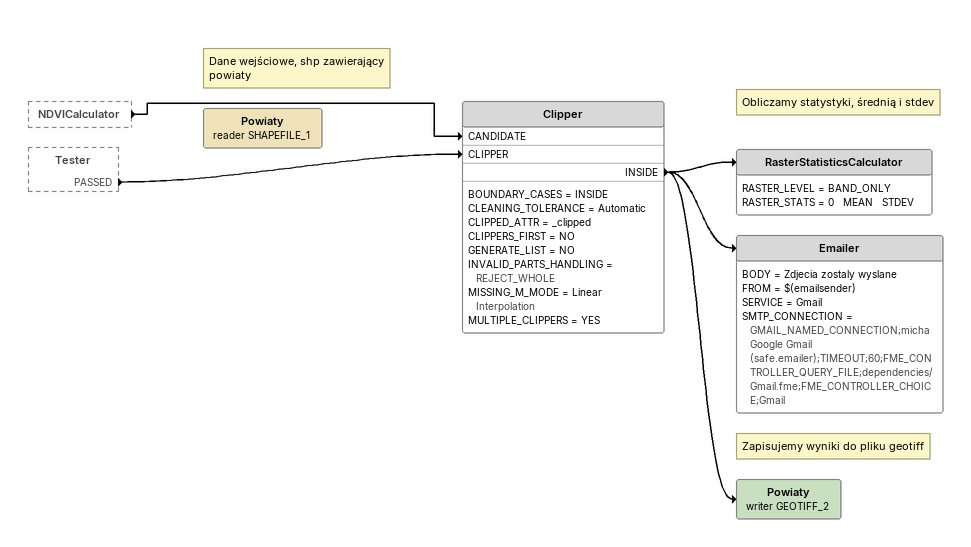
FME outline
NDVICalculator [outside]
    -> Clipper [CANDIDATE]
Tester [outside]
    PASSED -> Clipper [CLIPPER]
Clipper
    BOUNDARY_CASES = INSIDE
    CLEANING_TOLERANCE = Automatic
    CLIPPED_ATTR = _clipped
    CLIPPERS_FIRST = NO
    GENERATE_LIST = NO
    INVALID_PARTS_HANDLING = REJECT_WHOLE
    MISSING_M_MODE = Linear Interpolation
    MULTIPLE_CLIPPERS = YES
    INSIDE -> RasterStatisticsCalculator
    INSIDE -> Powiaty (writer GEOTIFF_2)
    INSIDE -> Emailer
Note: Obliczamy statystyki, średnią i stdev
RasterStatisticsCalculator
    RASTER_LEVEL = BAND_ONLY
    RASTER_STATS = 0   MEAN   STDEV
Emailer
    BODY = Zdjecia zostaly wyslane
    FROM = $(emailsender)
    SERVICE = Gmail
    SMTP_CONNECTION = GMAIL_NAMED_CONNECTION;micha Google Gmail (safe.emailer);TIMEOUT;60;FME_CONTROLLER_QUERY_FILE;dependencies/Gmail.fme;FME_CONTROLLER_CHOICE;Gmail
Note: Zapisujemy wyniki do pliku geotiff
Powiaty (writer GEOTIFF_2)
Note: Dane wejściowe, shp zawierający powiaty
Powiaty (reader SHAPEFILE_1)
